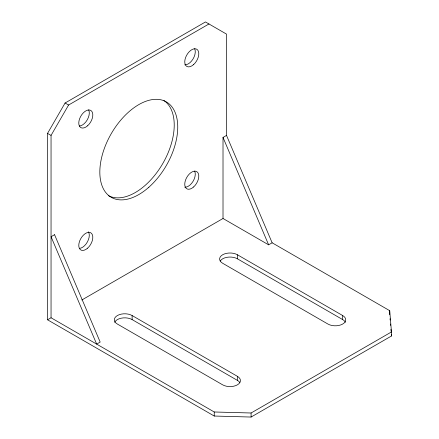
<?xml version="1.0" encoding="UTF-8"?>
<svg xmlns="http://www.w3.org/2000/svg" width="439" height="439" viewBox="0 0 439 439"><rect width="100%" height="100%" fill="white"/><g stroke="black" fill="none" stroke-linecap="round" stroke-linejoin="round"><path stroke-width="0.66" d="M47.538 133.39L65.087 102.995L205.463 21.95L226.519 34.105L226.519 135.415L272.142 242.8L389.706 310.68L391.462 331.95L391.462 336.005L251.086 417.05L214.237 416.035L47.538 319.795L47.538 133.39L51.05 135.415L51.05 317.77L47.538 319.795M51.05 135.415L68.594 105.02L208.969 23.975M81.841 299.991L223.012 218.49L223.012 137.44L226.519 135.415M223.012 218.49L268.63 244.83L272.142 242.8M51.05 317.77L214.237 411.985L251.086 413L391.462 331.95M65.087 102.995L68.594 105.02M237.4 254.757L342.678 315.542A10.421 6.02 0 0 1 342.678 324.048A10.421 6.02 0 0 1 327.938 324.048L222.661 263.268A10.421 6.02 0 0 1 222.661 254.757A10.421 6.02 0 0 1 237.4 254.757L237.4 258.807L342.678 319.592A10.421 6.02 0 0 1 345.378 322.292M132.117 315.542L237.4 376.327A10.421 6.02 0 0 1 237.4 384.833A10.421 6.02 0 0 1 222.661 384.833L117.378 324.048A10.421 6.02 0 0 1 117.378 315.542A10.421 6.02 0 0 1 132.117 315.542L132.117 319.592L237.4 380.377A10.421 6.02 0 0 1 239.82 382.578M223.012 137.44L268.63 244.83M390.035 318.719L390.145 320.047M390.474 324.037L390.584 325.365M390.913 329.354L391.078 331.352M391.352 334.677L391.462 336.005M389.706 310.68L389.706 314.73M342.678 315.542L342.678 319.592M251.086 413L251.086 417.05M237.4 376.327L237.4 380.377M214.237 411.985L214.237 416.035M220.235 261.007A10.421 6.02 0 0 1 237.4 258.807M114.678 322.292A10.421 6.02 0 0 1 132.117 319.592M163.901 100.536A55.089 31.806 -60 0 1 162.54 163.95A55.089 31.806 -60 0 1 108.285 195.591M88.645 109.876A9.927 5.729 -60 0 1 87.246 119.842A9.927 5.729 -60 0 1 79.316 126.037M194.625 48.685A9.927 5.729 -60 0 1 193.006 59.024A9.927 5.729 -60 0 1 184.759 64.829M194.625 171.067A9.927 5.729 -60 0 1 193.006 181.406A9.927 5.729 -60 0 1 184.759 187.212M88.36 231.797A9.927 5.729 -60 0 1 87.454 241.845A9.927 5.729 -60 0 1 79.316 248.414M54.557 234.695L51.05 236.72L96.673 344.11L100.18 342.085L54.557 234.695M148.865 187.228A55.089 31.806 -60 0 0 166.326 101.886A55.089 31.806 -60 0 0 101.157 159.681A55.089 31.806 -60 0 0 148.865 187.228M87.608 248.161A9.927 5.729 -60 0 0 90.752 232.785A9.927 5.729 -60 0 0 79.015 243.201A9.927 5.729 -60 0 0 87.608 248.161M193.594 64.593A9.927 5.729 -60 0 0 196.738 49.217A9.927 5.729 -60 0 0 184.995 59.627A9.927 5.729 -60 0 0 193.594 64.593M87.608 125.784A9.927 5.729 -60 0 0 90.752 110.408A9.927 5.729 -60 0 0 79.015 120.818A9.927 5.729 -60 0 0 87.608 125.784M193.594 186.976A9.927 5.729 -60 0 0 196.738 171.6A9.927 5.729 -60 0 0 184.995 182.009A9.927 5.729 -60 0 0 193.594 186.976"/></g></svg>
